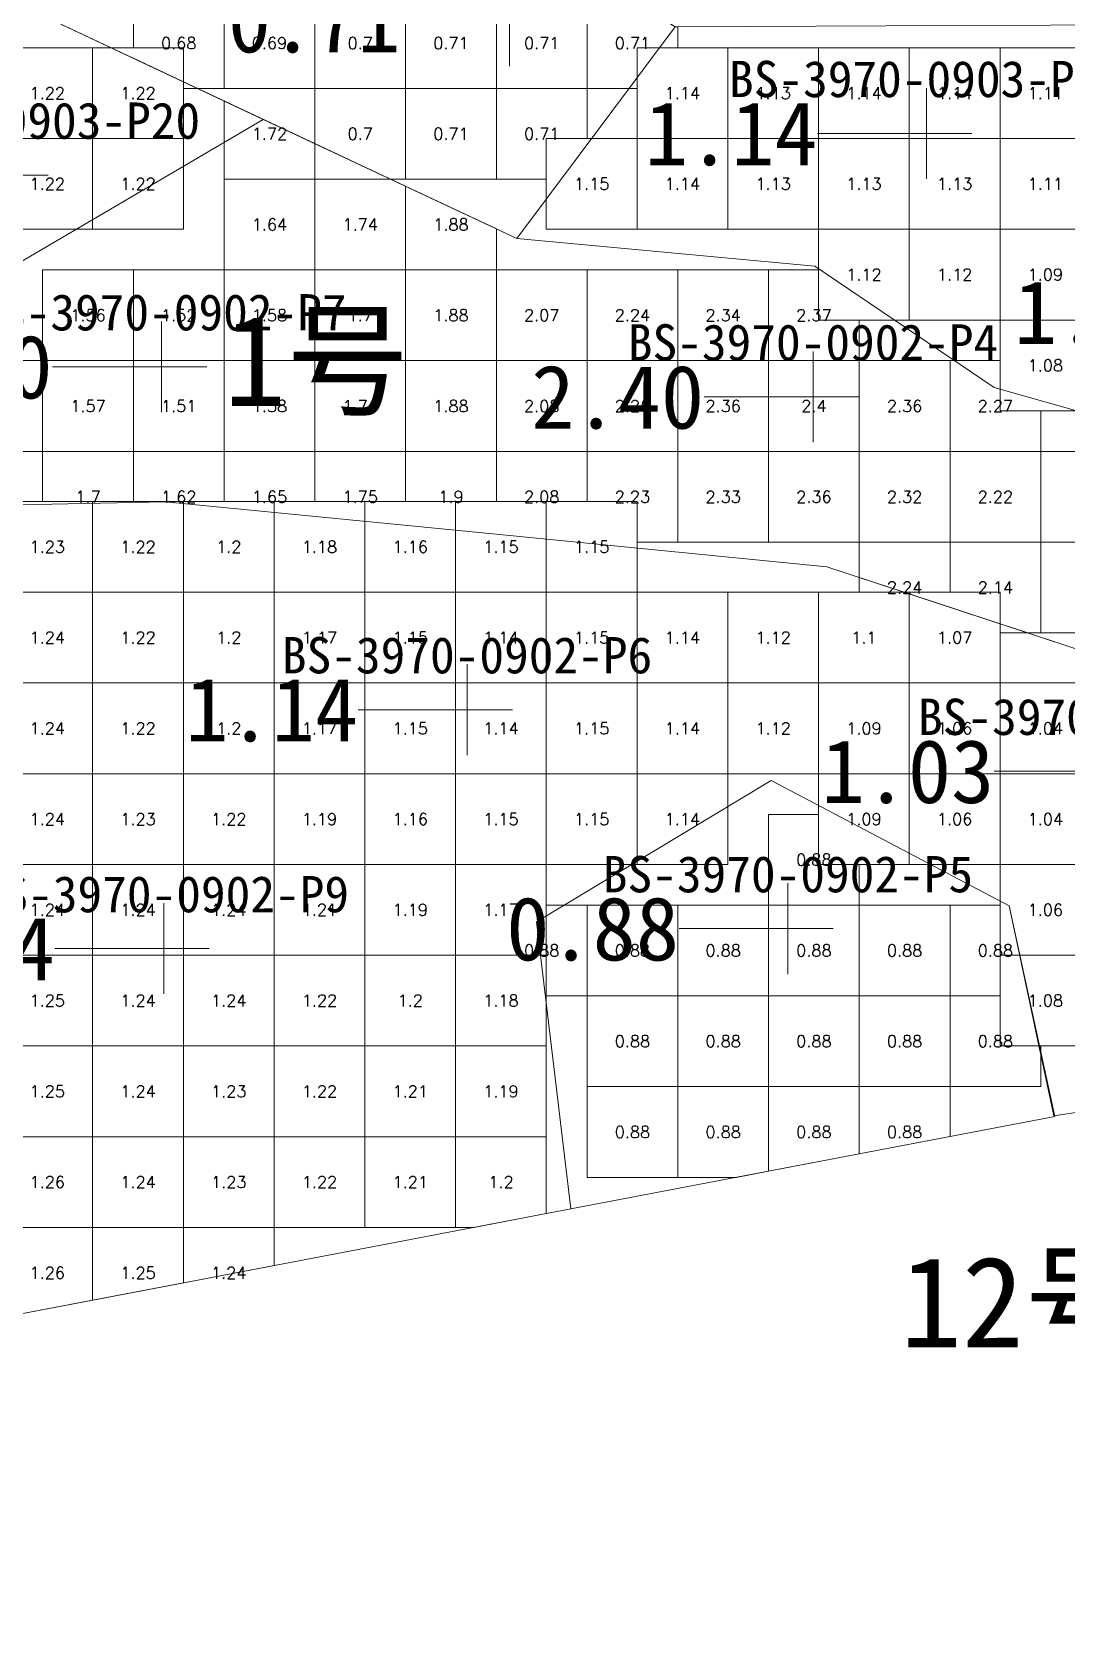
# Model space of a CAD drawing. Header units: inches. Extents: x 469880 to 469993, y 4349688 to 4349759.
# Drawn here: x 469963.23 to 469974.62, y 4349698.91 to 4349716.55 of the extents above; entities that cross this region are included whole.
import ezdxf
from ezdxf.enums import TextEntityAlignment as Align

# ---------------------------------------------------------------- set-up
doc = ezdxf.new("R2010")
doc.units = ezdxf.units.IN
doc.header["$MEASUREMENT"] = 0
for name, color, linetype, lineweight in [('孔口文字', 7, 'Continuous', 0), ('点', 7, 'Continuous', 0), ('爆区方格网', 7, 'Continuous', 0), ('线条', 7, 'Continuous', 0), ('钻孔', 7, 'Continuous', 0)]:
    doc.layers.add(name, color=color, linetype=linetype, lineweight=lineweight)
doc.styles.add('3dmine_textStyle_1', font='txt.shx', dxfattribs={"height": 1, "bigfont": 'gbcbig.shx'})
doc.styles.add('3dmine_textStyle_2', font='宋体.ttf', dxfattribs={"height": 1})
doc.styles.add('3dmine_textStyle_3', font='simsunb.ttf', dxfattribs={"height": 1})

msp = doc.modelspace()

# ---------------------------------------------------------------- hatches: boundary and pattern name
at = {"layer": '钻孔', "linetype": 'Continuous', "lineweight": 0, "true_color": 0x0000ff, "extrusion": (0, 1, 0)}
for points in [[(-469974.085, 3960.43), (-469973.085, 3960.43), (-469973.085, 3971.43), (-469974.085, 3971.43)], [(-469963.903, 3960.316), (-469962.903, 3960.316), (-469962.903, 3971.316), (-469963.903, 3971.316)], [(-469969.021, 3960.009), (-469968.021, 3960.009), (-469968.021, 3971.009), (-469969.021, 3971.009)], [(-469965.68, 3959.666), (-469964.68, 3959.666), (-469964.68, 3970.666), (-469965.68, 3970.666)]]:
    msp.add_hatch(color=5, dxfattribs=at).paths.add_polyline_path(points, flags=0)
at = {"layer": '钻孔', "linetype": 'Continuous', "lineweight": 0, "true_color": 0xff0000, "extrusion": (0, 1, 0)}
for points in [[(-469965.653, 3960.254), (-469964.653, 3960.254), (-469964.653, 3971.254), (-469965.653, 3971.254)], [(-469972.834, 3960.058), (-469971.834, 3960.058), (-469971.834, 3971.058), (-469972.834, 3971.058)]]:
    msp.add_hatch(color=1, dxfattribs=at).paths.add_polyline_path(points, flags=0)
at = {"layer": '钻孔', "linetype": 'Continuous', "lineweight": 0, "true_color": 0x00ffff, "extrusion": (0, 1, 0)}
msp.add_hatch(color=4, dxfattribs=at).paths.add_polyline_path([(-469972.558, 3959.982), (-469971.558, 3959.982), (-469971.558, 3970.982), (-469972.558, 3970.982)], flags=0)

# ---------------------------------------------------------------- linework, layer by layer
at = {"color": 4, "linetype": 'Continuous', "lineweight": 0, "true_color": 0x00ffff, "elevation": 1985.963}
msp.add_lwpolyline([(469973.153, 4349732.408), (469971.088, 4349729.409), (469971.519, 4349727.776), (469968.46, 4349724.612), (469968.636, 4349720.901), (469967.605, 4349718.34), (469970.314, 4349716.603), (469968.57, 4349714.27), (469962.982, 4349716.896), (469960.598, 4349716.278), (469958.095, 4349713.746), (469954.885, 4349715.336), (469951.689, 4349718.375), (469955.859, 4349723.342), (469957.853, 4349725.735), (469962.88, 4349731.064), (469965.889, 4349733.504), (469971.06, 4349734.297), (469973.153, 4349732.408)], dxfattribs=at)
at = {"color": 5, "linetype": 'Continuous', "lineweight": 0, "true_color": 0x0000ff}
for points in [[(469980.586, 4349704.045), (469982.742, 4349711.814), (469985.743, 4349718.671), (469986.901, 4349723.615), (469987.134, 4349724.617), (469983.959, 4349724.624), (469980.891, 4349722.864), (469978.637, 4349717.803), (469976.513, 4349716.629), (469973.414, 4349716.616), (469970.314, 4349716.603), (469968.57, 4349714.27), (469971.854, 4349713.965), (469973.831, 4349712.629), (469977.739, 4349711.524), (469979.727, 4349709.945), (469977.838, 4349707.792), (469974.945, 4349709.68), (469971.985, 4349710.652), (469968.341, 4349711.011), (469964.697, 4349711.369), (469963.086, 4349711.336)], [(469961.738, 4349713.214), (469965.776, 4349715.583), (469962.982, 4349716.896)], [(469943.125, 4349698.914), (469948.312, 4349700.172), (469951.744, 4349700.54), (469955.176, 4349700.908), (469960.076, 4349701.843), (469964.977, 4349702.777), (469969.164, 4349703.576), (469968.785, 4349706.741), (469971.373, 4349708.298), (469973.996, 4349706.916), (469974.487, 4349704.601), (469974.777, 4349704.646), (469980.586, 4349704.045)]]:
    msp.add_lwpolyline(points, dxfattribs=at)
at = {"color": 7, "linetype": 'Continuous', "lineweight": 0, "elevation": 1985.963}
msp.add_lwpolyline([(469965.776, 4349715.583), (469961.738, 4349713.214), (469958.801, 4349711.094), (469961.253, 4349709.481), (469963.086, 4349711.336), (469964.697, 4349711.369), (469968.341, 4349711.011), (469971.985, 4349710.652), (469973.465, 4349710.166), (469974.945, 4349709.68), (469976.392, 4349708.736), (469977.838, 4349707.792), (469979.727, 4349709.945), (469977.739, 4349711.524), (469973.831, 4349712.629), (469971.854, 4349713.965), (469968.57, 4349714.27), (469965.776, 4349715.583), (469965.776, 4349715.583)], dxfattribs=at)
at = {"color": 4, "linetype": 'Continuous', "lineweight": 0, "true_color": 0x00ffff}
msp.add_lwpolyline([(469973.996, 4349706.916), (469971.373, 4349708.298), (469968.785, 4349706.741), (469969.164, 4349703.576), (469974.5, 4349704.594), (469973.996, 4349706.916), (469973.996, 4349706.916)], dxfattribs=at)
at = {"layer": '点', "color": 138, "linetype": 'Continuous', "lineweight": 0, "true_color": 0x004c4c}
for points, elevation in [([(469968.489, 4349716.171), (469968.489, 4349717.171)], 3971.6), ([(469973.085, 4349714.928), (469973.085, 4349715.928)], 3971.43), ([(469973.585, 4349715.428), (469972.585, 4349715.428)], 3971.43), ([(469963.403, 4349714.969), (469962.403, 4349714.969)], 3971.316), ([(469964.653, 4349712.357), (469964.653, 4349713.357)], 3971.254), ([(469971.834, 4349712.025), (469971.834, 4349713.025)], 3971.058), ([(469965.153, 4349712.857), (469964.153, 4349712.857)], 3971.254), ([(469972.334, 4349712.525), (469971.334, 4349712.525)], 3971.058), ([(469968.021, 4349708.578), (469968.021, 4349709.578)], 3971.009), ([(469968.521, 4349709.078), (469967.521, 4349709.078)], 3971.009), ([(469975.532, 4349708.399), (469974.532, 4349708.399)], 3970.969), ([(469971.558, 4349706.165), (469971.558, 4349707.165)], 3970.982), ([(469964.68, 4349705.945), (469964.68, 4349706.945)], 3970.666), ([(469972.058, 4349706.665), (469971.058, 4349706.665)], 3970.982), ([(469965.18, 4349706.445), (469964.18, 4349706.445)], 3970.666)]:
    msp.add_lwpolyline(points, dxfattribs=dict(at, elevation=elevation))
at = {"layer": '爆区方格网', "color": 4, "linetype": 'Continuous', "lineweight": 0, "true_color": 0x00ffff}
for points, elevation in [([(469965.344, 4349715.924), (469965.051, 4349715.924), (469964.895, 4349715.997), (469964.895, 4349715.997), (469964.344, 4349716.256), (469964.344, 4349716.256), (469964.895, 4349715.997), (469964.895, 4349716.372), (469964.344, 4349716.372), (469964.344, 4349716.924), (469965.344, 4349716.924), (469965.344, 4349715.924)], 3971.501), ([(469966.344, 4349715.924), (469965.344, 4349715.924), (469965.344, 4349716.924), (469966.344, 4349716.924), (469966.344, 4349715.924)], 3971.501), ([(469967.344, 4349715.924), (469966.344, 4349715.924), (469966.344, 4349716.924), (469967.344, 4349716.924), (469967.344, 4349715.924)], 3971.501), ([(469968.344, 4349715.924), (469967.344, 4349715.924), (469967.344, 4349716.924), (469968.344, 4349716.924), (469968.344, 4349715.924)], 3971.501), ([(469969.344, 4349715.924), (469968.344, 4349715.924), (469968.344, 4349716.924), (469969.344, 4349716.924), (469969.344, 4349715.924)], 3971.501), ([(469970.314, 4349716.603), (469970.344, 4349716.603), (469970.344, 4349716.372), (469969.895, 4349716.372), (469969.895, 4349715.924), (469969.344, 4349715.924), (469969.344, 4349716.924), (469969.813, 4349716.924), (469970.314, 4349716.603)], 3971.501), ([(469964.895, 4349715.997), (469964.895, 4349715.997), (469964.895, 4349715.997), (469964.895, 4349715.997)], 3971.501), ([(469965.051, 4349715.924), (469964.895, 4349715.924), (469964.895, 4349715.997), (469965.051, 4349715.924)], 3971.501), ([(469967.344, 4349714.924), (469967.178, 4349714.924), (469966.344, 4349715.316), (469966.344, 4349715.924), (469967.344, 4349715.924), (469967.344, 4349714.924)], 3971.501), ([(469968.344, 4349714.924), (469967.344, 4349714.924), (469967.344, 4349715.924), (469968.344, 4349715.924), (469968.344, 4349714.924)], 3971.501), ([(469969.344, 4349715.372), (469968.895, 4349715.372), (469968.895, 4349714.924), (469968.344, 4349714.924), (469968.344, 4349715.924), (469969.344, 4349715.924), (469969.344, 4349715.372)], 3971.501), ([(469967.178, 4349714.924), (469966.344, 4349714.924), (469966.344, 4349715.316), (469967.178, 4349714.924)], 3971.501), ([(469971.895, 4349707.372), (469972.344, 4349707.372), (469972.344, 4349706.924), (469971.344, 4349706.924), (469971.344, 4349707.924), (469971.895, 4349707.924), (469971.895, 4349707.372)], 3970.982), ([(469969.344, 4349705.924), (469968.895, 4349705.924), (469968.895, 4349706.372), (469968.895, 4349706.924), (469969.344, 4349706.924), (469969.344, 4349705.924)], 3970.982), ([(469970.344, 4349705.924), (469969.344, 4349705.924), (469969.344, 4349706.924), (469970.344, 4349706.924), (469970.344, 4349705.924)], 3970.982), ([(469971.344, 4349705.924), (469970.344, 4349705.924), (469970.344, 4349706.924), (469971.344, 4349706.924), (469971.344, 4349705.924)], 3970.982), ([(469972.344, 4349705.924), (469971.344, 4349705.924), (469971.344, 4349706.924), (469972.344, 4349706.924), (469972.344, 4349705.924)], 3970.982), ([(469973.344, 4349705.924), (469972.344, 4349705.924), (469972.344, 4349706.924), (469973.344, 4349706.924), (469973.344, 4349705.924)], 3970.982), ([(469973.895, 4349706.372), (469973.895, 4349705.924), (469973.344, 4349705.924), (469973.344, 4349706.924), (469973.895, 4349706.924), (469973.895, 4349706.372)], 3970.982), ([(469970.344, 4349704.924), (469969.344, 4349704.924), (469969.344, 4349705.924), (469970.344, 4349705.924), (469970.344, 4349704.924)], 3970.982), ([(469971.344, 4349704.924), (469970.344, 4349704.924), (469970.344, 4349705.924), (469971.344, 4349705.924), (469971.344, 4349704.924)], 3970.982), ([(469972.344, 4349704.924), (469971.344, 4349704.924), (469971.344, 4349705.924), (469972.344, 4349705.924), (469972.344, 4349704.924)], 3970.982), ([(469973.344, 4349704.924), (469972.344, 4349704.924), (469972.344, 4349705.924), (469973.344, 4349705.924), (469973.344, 4349704.924)], 3970.982), ([(469973.895, 4349705.372), (469974.324, 4349705.372), (469974.344, 4349705.275), (469974.344, 4349704.924), (469973.344, 4349704.924), (469973.344, 4349705.924), (469973.895, 4349705.924), (469973.895, 4349705.372)], 3970.982), ([(469974.344, 4349705.312), (469974.331, 4349705.372), (469974.344, 4349705.372), (469974.344, 4349705.312)], 3970.982), ([(469970.344, 4349703.924), (469969.344, 4349703.924), (469969.344, 4349704.924), (469970.344, 4349704.924), (469970.344, 4349703.924)], 3970.982), ([(469971.344, 4349703.992), (469970.988, 4349703.924), (469970.344, 4349703.924), (469970.344, 4349704.924), (469971.344, 4349704.924), (469971.344, 4349703.992)], 3970.982), ([(469972.344, 4349704.182), (469971.344, 4349703.992), (469971.344, 4349704.924), (469972.344, 4349704.924), (469972.344, 4349704.182)], 3970.982), ([(469973.344, 4349704.373), (469972.344, 4349704.182), (469972.344, 4349704.924), (469973.344, 4349704.924), (469973.344, 4349704.373)], 3970.982)]:
    msp.add_lwpolyline(points, dxfattribs=dict(at, elevation=elevation))
at = {"layer": '爆区方格网', "color": 5, "linetype": 'Continuous', "lineweight": 0, "true_color": 0x0000ff, "elevation": 3971.284}
for points in [[(469963.895, 4349715.372), (469962.895, 4349715.372), (469962.895, 4349716.372), (469963.895, 4349716.372), (469963.895, 4349715.372)], [(469964.895, 4349715.997), (469964.895, 4349715.372), (469963.895, 4349715.372), (469963.895, 4349716.372), (469964.098, 4349716.372), (469964.895, 4349715.997)], [(469964.895, 4349715.997), (469964.098, 4349716.372), (469964.895, 4349716.372), (469964.895, 4349715.997)], [(469970.895, 4349715.372), (469969.895, 4349715.372), (469969.895, 4349716.372), (469970.895, 4349716.372), (469970.895, 4349715.372)], [(469971.895, 4349715.372), (469970.895, 4349715.372), (469970.895, 4349716.372), (469971.895, 4349716.372), (469971.895, 4349715.372)], [(469972.895, 4349715.372), (469971.895, 4349715.372), (469971.895, 4349716.372), (469972.895, 4349716.372), (469972.895, 4349715.372)], [(469973.895, 4349715.372), (469972.895, 4349715.372), (469972.895, 4349716.372), (469973.895, 4349716.372), (469973.895, 4349715.372)], [(469974.895, 4349715.372), (469973.895, 4349715.372), (469973.895, 4349716.372), (469974.895, 4349716.372), (469974.895, 4349715.372)], [(469963.895, 4349714.372), (469962.895, 4349714.372), (469962.895, 4349715.372), (469963.895, 4349715.372), (469963.895, 4349714.372)], [(469964.895, 4349714.372), (469963.895, 4349714.372), (469963.895, 4349715.372), (469964.895, 4349715.372), (469964.895, 4349714.372)], [(469969.895, 4349714.372), (469968.895, 4349714.372), (469968.895, 4349715.372), (469969.895, 4349715.372), (469969.895, 4349714.372)], [(469970.895, 4349714.372), (469969.895, 4349714.372), (469969.895, 4349715.372), (469970.895, 4349715.372), (469970.895, 4349714.372)], [(469971.895, 4349714.372), (469970.895, 4349714.372), (469970.895, 4349715.372), (469971.895, 4349715.372), (469971.895, 4349714.372)], [(469972.895, 4349714.372), (469971.895, 4349714.372), (469971.895, 4349715.372), (469972.895, 4349715.372), (469972.895, 4349714.372)], [(469973.895, 4349714.372), (469972.895, 4349714.372), (469972.895, 4349715.372), (469973.895, 4349715.372), (469973.895, 4349714.372)], [(469974.895, 4349714.372), (469973.895, 4349714.372), (469973.895, 4349715.372), (469974.895, 4349715.372), (469974.895, 4349714.372)], [(469972.895, 4349713.372), (469971.895, 4349713.372), (469971.895, 4349714.372), (469972.895, 4349714.372), (469972.895, 4349713.372)], [(469973.895, 4349713.372), (469972.895, 4349713.372), (469972.895, 4349714.372), (469973.895, 4349714.372), (469973.895, 4349713.372)], [(469974.895, 4349713.372), (469973.895, 4349713.372), (469973.895, 4349714.372), (469974.895, 4349714.372), (469974.895, 4349713.372)], [(469974.895, 4349712.372), (469973.895, 4349712.372), (469973.895, 4349713.372), (469974.895, 4349713.372), (469974.895, 4349712.372)], [(469963.895, 4349710.372), (469962.895, 4349710.372), (469962.895, 4349711.372), (469963.895, 4349711.372), (469963.895, 4349710.372)], [(469964.895, 4349710.372), (469963.895, 4349710.372), (469963.895, 4349711.372), (469964.895, 4349711.372), (469964.895, 4349710.372)], [(469965.895, 4349710.372), (469964.895, 4349710.372), (469964.895, 4349711.372), (469965.895, 4349711.372), (469965.895, 4349710.372)], [(469966.895, 4349710.372), (469965.895, 4349710.372), (469965.895, 4349711.372), (469966.895, 4349711.372), (469966.895, 4349710.372)], [(469967.895, 4349710.372), (469966.895, 4349710.372), (469966.895, 4349711.372), (469967.895, 4349711.372), (469967.895, 4349710.372)], [(469968.895, 4349710.372), (469967.895, 4349710.372), (469967.895, 4349711.372), (469968.895, 4349711.372), (469968.895, 4349710.372)], [(469969.895, 4349710.372), (469968.895, 4349710.372), (469968.895, 4349711.372), (469969.895, 4349711.372), (469969.895, 4349710.372)], [(469963.895, 4349709.372), (469962.895, 4349709.372), (469962.895, 4349710.372), (469963.895, 4349710.372), (469963.895, 4349709.372)], [(469964.895, 4349709.372), (469963.895, 4349709.372), (469963.895, 4349710.372), (469964.895, 4349710.372), (469964.895, 4349709.372)], [(469965.895, 4349709.372), (469964.895, 4349709.372), (469964.895, 4349710.372), (469965.895, 4349710.372), (469965.895, 4349709.372)], [(469966.895, 4349709.372), (469965.895, 4349709.372), (469965.895, 4349710.372), (469966.895, 4349710.372), (469966.895, 4349709.372)], [(469967.895, 4349709.372), (469966.895, 4349709.372), (469966.895, 4349710.372), (469967.895, 4349710.372), (469967.895, 4349709.372)], [(469968.895, 4349709.372), (469967.895, 4349709.372), (469967.895, 4349710.372), (469968.895, 4349710.372), (469968.895, 4349709.372)], [(469969.895, 4349709.372), (469968.895, 4349709.372), (469968.895, 4349710.372), (469969.895, 4349710.372), (469969.895, 4349709.372)], [(469970.895, 4349709.372), (469969.895, 4349709.372), (469969.895, 4349710.372), (469970.895, 4349710.372), (469970.895, 4349709.372)], [(469971.895, 4349709.372), (469970.895, 4349709.372), (469970.895, 4349710.372), (469971.895, 4349710.372), (469971.895, 4349709.372)], [(469972.895, 4349710.353), (469972.895, 4349709.372), (469971.895, 4349709.372), (469971.895, 4349710.372), (469972.838, 4349710.372), (469972.895, 4349710.353)], [(469972.895, 4349710.353), (469972.838, 4349710.372), (469972.895, 4349710.372), (469972.895, 4349710.353)], [(469973.895, 4349710.025), (469972.895, 4349710.353), (469972.895, 4349710.372), (469973.895, 4349710.372), (469973.895, 4349710.025)], [(469973.465, 4349710.166), (469973.895, 4349710.025), (469973.895, 4349709.372), (469972.895, 4349709.372), (469972.895, 4349710.353), (469973.465, 4349710.166)], [(469963.895, 4349708.372), (469962.895, 4349708.372), (469962.895, 4349709.372), (469963.895, 4349709.372), (469963.895, 4349708.372)], [(469964.895, 4349708.372), (469963.895, 4349708.372), (469963.895, 4349709.372), (469964.895, 4349709.372), (469964.895, 4349708.372)], [(469965.895, 4349708.372), (469964.895, 4349708.372), (469964.895, 4349709.372), (469965.895, 4349709.372), (469965.895, 4349708.372)], [(469966.895, 4349708.372), (469965.895, 4349708.372), (469965.895, 4349709.372), (469966.895, 4349709.372), (469966.895, 4349708.372)], [(469967.895, 4349708.372), (469966.895, 4349708.372), (469966.895, 4349709.372), (469967.895, 4349709.372), (469967.895, 4349708.372)], [(469968.895, 4349708.372), (469967.895, 4349708.372), (469967.895, 4349709.372), (469968.895, 4349709.372), (469968.895, 4349708.372)], [(469969.895, 4349708.372), (469968.895, 4349708.372), (469968.895, 4349709.372), (469969.895, 4349709.372), (469969.895, 4349708.372)], [(469970.895, 4349708.372), (469969.895, 4349708.372), (469969.895, 4349709.372), (469970.895, 4349709.372), (469970.895, 4349708.372)], [(469971.895, 4349708.372), (469970.895, 4349708.372), (469970.895, 4349709.372), (469971.895, 4349709.372), (469971.895, 4349708.372)], [(469972.895, 4349708.372), (469971.895, 4349708.372), (469971.895, 4349709.372), (469972.895, 4349709.372), (469972.895, 4349708.372)], [(469973.895, 4349708.372), (469972.895, 4349708.372), (469972.895, 4349709.372), (469973.895, 4349709.372), (469973.895, 4349708.372)], [(469974.895, 4349708.372), (469973.895, 4349708.372), (469973.895, 4349709.372), (469974.895, 4349709.372), (469974.895, 4349708.372)], [(469963.895, 4349707.372), (469962.895, 4349707.372), (469962.895, 4349708.372), (469963.895, 4349708.372), (469963.895, 4349707.372)], [(469964.895, 4349707.372), (469963.895, 4349707.372), (469963.895, 4349708.372), (469964.895, 4349708.372), (469964.895, 4349707.372)], [(469965.895, 4349707.372), (469964.895, 4349707.372), (469964.895, 4349708.372), (469965.895, 4349708.372), (469965.895, 4349707.372)], [(469966.895, 4349707.372), (469965.895, 4349707.372), (469965.895, 4349708.372), (469966.895, 4349708.372), (469966.895, 4349707.372)], [(469967.895, 4349707.372), (469966.895, 4349707.372), (469966.895, 4349708.372), (469967.895, 4349708.372), (469967.895, 4349707.372)], [(469968.895, 4349707.372), (469967.895, 4349707.372), (469967.895, 4349708.372), (469968.895, 4349708.372), (469968.895, 4349707.372)], [(469969.895, 4349707.372), (469968.895, 4349707.372), (469968.895, 4349708.372), (469969.895, 4349708.372), (469969.895, 4349707.372)], [(469970.895, 4349707.372), (469969.895, 4349707.372), (469969.895, 4349708.372), (469970.895, 4349708.372), (469970.895, 4349707.372)], [(469972.895, 4349707.372), (469971.895, 4349707.372), (469971.895, 4349708.372), (469972.895, 4349708.372), (469972.895, 4349707.372)], [(469973.895, 4349707.372), (469972.895, 4349707.372), (469972.895, 4349708.372), (469973.895, 4349708.372), (469973.895, 4349707.372)], [(469974.895, 4349707.372), (469973.895, 4349707.372), (469973.895, 4349708.372), (469974.895, 4349708.372), (469974.895, 4349707.372)], [(469963.895, 4349706.372), (469962.895, 4349706.372), (469962.895, 4349707.372), (469963.895, 4349707.372), (469963.895, 4349706.372)], [(469964.895, 4349706.372), (469963.895, 4349706.372), (469963.895, 4349707.372), (469964.895, 4349707.372), (469964.895, 4349706.372)], [(469965.895, 4349706.372), (469964.895, 4349706.372), (469964.895, 4349707.372), (469965.895, 4349707.372), (469965.895, 4349706.372)], [(469966.895, 4349706.372), (469965.895, 4349706.372), (469965.895, 4349707.372), (469966.895, 4349707.372), (469966.895, 4349706.372)], [(469967.895, 4349706.372), (469966.895, 4349706.372), (469966.895, 4349707.372), (469967.895, 4349707.372), (469967.895, 4349706.372)], [(469968.895, 4349706.372), (469967.895, 4349706.372), (469967.895, 4349707.372), (469968.895, 4349707.372), (469968.895, 4349706.372)], [(469974.895, 4349706.372), (469974.114, 4349706.372), (469973.996, 4349706.916), (469974.112, 4349706.372), (469973.895, 4349706.372), (469973.895, 4349707.372), (469974.895, 4349707.372), (469974.895, 4349706.372)], [(469963.895, 4349705.372), (469962.895, 4349705.372), (469962.895, 4349706.372), (469963.895, 4349706.372), (469963.895, 4349705.372)], [(469964.895, 4349705.372), (469963.895, 4349705.372), (469963.895, 4349706.372), (469964.895, 4349706.372), (469964.895, 4349705.372)], [(469965.895, 4349705.372), (469964.895, 4349705.372), (469964.895, 4349706.372), (469965.895, 4349706.372), (469965.895, 4349705.372)], [(469966.895, 4349705.372), (469965.895, 4349705.372), (469965.895, 4349706.372), (469966.895, 4349706.372), (469966.895, 4349705.372)], [(469967.895, 4349705.372), (469966.895, 4349705.372), (469966.895, 4349706.372), (469967.895, 4349706.372), (469967.895, 4349705.372)], [(469968.895, 4349705.372), (469967.895, 4349705.372), (469967.895, 4349706.372), (469968.895, 4349706.372), (469968.895, 4349705.372)], [(469974.324, 4349705.372), (469973.895, 4349705.372), (469973.895, 4349706.372), (469974.112, 4349706.372), (469974.324, 4349705.372)], [(469974.895, 4349705.372), (469974.331, 4349705.372), (469974.114, 4349706.372), (469974.895, 4349706.372), (469974.895, 4349705.372)], [(469963.895, 4349704.372), (469962.895, 4349704.372), (469962.895, 4349705.372), (469963.895, 4349705.372), (469963.895, 4349704.372)], [(469964.895, 4349704.372), (469963.895, 4349704.372), (469963.895, 4349705.372), (469964.895, 4349705.372), (469964.895, 4349704.372)], [(469965.895, 4349704.372), (469964.895, 4349704.372), (469964.895, 4349705.372), (469965.895, 4349705.372), (469965.895, 4349704.372)], [(469966.895, 4349704.372), (469965.895, 4349704.372), (469965.895, 4349705.372), (469966.895, 4349705.372), (469966.895, 4349704.372)], [(469967.895, 4349704.372), (469966.895, 4349704.372), (469966.895, 4349705.372), (469967.895, 4349705.372), (469967.895, 4349704.372)], [(469968.895, 4349704.372), (469967.895, 4349704.372), (469967.895, 4349705.372), (469968.895, 4349705.372), (469968.895, 4349704.372)], [(469963.895, 4349703.372), (469962.895, 4349703.372), (469962.895, 4349704.372), (469963.895, 4349704.372), (469963.895, 4349703.372)], [(469964.895, 4349703.372), (469963.895, 4349703.372), (469963.895, 4349704.372), (469964.895, 4349704.372), (469964.895, 4349703.372)], [(469965.895, 4349703.372), (469964.895, 4349703.372), (469964.895, 4349704.372), (469965.895, 4349704.372), (469965.895, 4349703.372)], [(469966.895, 4349703.372), (469965.895, 4349703.372), (469965.895, 4349704.372), (469966.895, 4349704.372), (469966.895, 4349703.372)], [(469967.895, 4349703.372), (469966.895, 4349703.372), (469966.895, 4349704.372), (469967.895, 4349704.372), (469967.895, 4349703.372)], [(469968.895, 4349703.525), (469968.095, 4349703.372), (469967.895, 4349703.372), (469967.895, 4349704.372), (469968.895, 4349704.372), (469968.895, 4349703.525)], [(469963.895, 4349702.571), (469962.895, 4349702.38), (469962.895, 4349703.372), (469963.895, 4349703.372), (469963.895, 4349702.571)], [(469964.895, 4349702.762), (469963.895, 4349702.571), (469963.895, 4349703.372), (469964.895, 4349703.372), (469964.895, 4349702.762)], [(469965.895, 4349702.953), (469964.977, 4349702.777), (469964.895, 4349702.762), (469964.895, 4349703.372), (469965.895, 4349703.372), (469965.895, 4349702.953)]]:
    msp.add_lwpolyline(points, dxfattribs=at)
at = {"layer": '爆区方格网', "color": 1, "linetype": 'Continuous', "lineweight": 0, "true_color": 0xff0000, "elevation": 3971.086}
for points in [[(469965.776, 4349715.583), (469965.776, 4349715.583), (469966.344, 4349715.316), (469966.344, 4349714.924), (469965.344, 4349714.924), (469965.344, 4349715.786), (469965.776, 4349715.583)], [(469966.344, 4349713.924), (469965.344, 4349713.924), (469965.344, 4349714.924), (469966.344, 4349714.924), (469966.344, 4349713.924)], [(469967.344, 4349714.846), (469967.344, 4349713.924), (469966.344, 4349713.924), (469966.344, 4349714.924), (469967.178, 4349714.924), (469967.344, 4349714.846)], [(469968.344, 4349714.376), (469968.344, 4349713.924), (469967.344, 4349713.924), (469967.344, 4349714.846), (469968.344, 4349714.376)], [(469964.344, 4349712.924), (469963.344, 4349712.924), (469963.344, 4349713.924), (469964.344, 4349713.924), (469964.344, 4349712.924)], [(469965.344, 4349712.924), (469964.344, 4349712.924), (469964.344, 4349713.924), (469965.344, 4349713.924), (469965.344, 4349712.924)], [(469966.344, 4349712.924), (469965.344, 4349712.924), (469965.344, 4349713.924), (469966.344, 4349713.924), (469966.344, 4349712.924)], [(469967.344, 4349712.924), (469966.344, 4349712.924), (469966.344, 4349713.924), (469967.344, 4349713.924), (469967.344, 4349712.924)], [(469968.344, 4349712.924), (469967.344, 4349712.924), (469967.344, 4349713.924), (469968.344, 4349713.924), (469968.344, 4349712.924)], [(469969.344, 4349712.924), (469968.344, 4349712.924), (469968.344, 4349713.924), (469969.344, 4349713.924), (469969.344, 4349712.924)], [(469970.344, 4349712.924), (469969.344, 4349712.924), (469969.344, 4349713.924), (469970.344, 4349713.924), (469970.344, 4349712.924)], [(469971.344, 4349712.924), (469970.344, 4349712.924), (469970.344, 4349713.924), (469971.344, 4349713.924), (469971.344, 4349712.924)], [(469971.895, 4349713.372), (469972.344, 4349713.372), (469972.344, 4349712.924), (469971.344, 4349712.924), (469971.344, 4349713.924), (469971.895, 4349713.924), (469971.895, 4349713.372)], [(469963.344, 4349711.924), (469962.344, 4349711.924), (469962.344, 4349712.924), (469963.344, 4349712.924), (469963.344, 4349711.924)], [(469964.344, 4349711.924), (469963.344, 4349711.924), (469963.344, 4349712.924), (469964.344, 4349712.924), (469964.344, 4349711.924)], [(469965.344, 4349711.924), (469964.344, 4349711.924), (469964.344, 4349712.924), (469965.344, 4349712.924), (469965.344, 4349711.924)], [(469966.344, 4349711.924), (469965.344, 4349711.924), (469965.344, 4349712.924), (469966.344, 4349712.924), (469966.344, 4349711.924)], [(469967.344, 4349711.924), (469966.344, 4349711.924), (469966.344, 4349712.924), (469967.344, 4349712.924), (469967.344, 4349711.924)], [(469968.344, 4349711.924), (469967.344, 4349711.924), (469967.344, 4349712.924), (469968.344, 4349712.924), (469968.344, 4349711.924)], [(469969.344, 4349711.924), (469968.344, 4349711.924), (469968.344, 4349712.924), (469969.344, 4349712.924), (469969.344, 4349711.924)], [(469970.344, 4349711.924), (469969.344, 4349711.924), (469969.344, 4349712.924), (469970.344, 4349712.924), (469970.344, 4349711.924)], [(469971.344, 4349711.924), (469970.344, 4349711.924), (469970.344, 4349712.924), (469971.344, 4349712.924), (469971.344, 4349711.924)], [(469972.344, 4349711.924), (469971.344, 4349711.924), (469971.344, 4349712.924), (469972.344, 4349712.924), (469972.344, 4349711.924)], [(469973.344, 4349711.924), (469972.344, 4349711.924), (469972.344, 4349712.924), (469973.344, 4349712.924), (469973.344, 4349711.924)], [(469973.895, 4349712.372), (469974.344, 4349712.372), (469974.344, 4349711.924), (469973.344, 4349711.924), (469973.344, 4349712.924), (469973.895, 4349712.924), (469973.895, 4349712.372)], [(469963.344, 4349711.372), (469962.895, 4349711.372), (469962.895, 4349710.924), (469962.344, 4349710.924), (469962.344, 4349711.924), (469963.344, 4349711.924), (469963.344, 4349711.372)], [(469964.344, 4349711.372), (469963.344, 4349711.372), (469963.344, 4349711.924), (469964.344, 4349711.924), (469964.344, 4349711.372)], [(469965.344, 4349711.372), (469964.344, 4349711.372), (469964.344, 4349711.924), (469965.344, 4349711.924), (469965.344, 4349711.372)], [(469966.344, 4349711.372), (469965.344, 4349711.372), (469965.344, 4349711.924), (469966.344, 4349711.924), (469966.344, 4349711.372)], [(469967.344, 4349711.372), (469966.344, 4349711.372), (469966.344, 4349711.924), (469967.344, 4349711.924), (469967.344, 4349711.372)], [(469968.344, 4349711.372), (469967.344, 4349711.372), (469967.344, 4349711.924), (469968.344, 4349711.924), (469968.344, 4349711.372)], [(469969.344, 4349711.372), (469968.344, 4349711.372), (469968.344, 4349711.924), (469969.344, 4349711.924), (469969.344, 4349711.372)], [(469970.344, 4349710.924), (469969.895, 4349710.924), (469969.895, 4349711.372), (469969.344, 4349711.372), (469969.344, 4349711.924), (469970.344, 4349711.924), (469970.344, 4349710.924)], [(469971.344, 4349710.924), (469970.344, 4349710.924), (469970.344, 4349711.924), (469971.344, 4349711.924), (469971.344, 4349710.924)], [(469972.344, 4349710.924), (469971.344, 4349710.924), (469971.344, 4349711.924), (469972.344, 4349711.924), (469972.344, 4349710.924)], [(469973.344, 4349710.924), (469972.344, 4349710.924), (469972.344, 4349711.924), (469973.344, 4349711.924), (469973.344, 4349710.924)], [(469974.344, 4349710.924), (469973.344, 4349710.924), (469973.344, 4349711.924), (469974.344, 4349711.924), (469974.344, 4349710.924)], [(469975.344, 4349710.924), (469974.344, 4349710.924), (469974.344, 4349711.924), (469975.344, 4349711.924), (469975.344, 4349710.924)], [(469973.344, 4349710.372), (469972.895, 4349710.372), (469972.895, 4349710.353), (469972.895, 4349710.353), (469972.895, 4349710.353), (469972.895, 4349710.353), (469972.838, 4349710.372), (469972.895, 4349710.353), (469972.895, 4349710.372), (469972.838, 4349710.372), (469972.344, 4349710.534), (469972.344, 4349710.924), (469973.344, 4349710.924), (469973.344, 4349710.372)], [(469974.344, 4349709.924), (469974.202, 4349709.924), (469973.895, 4349710.025), (469973.895, 4349710.025), (469973.465, 4349710.166), (469973.465, 4349710.166), (469973.895, 4349710.025), (469973.895, 4349710.372), (469973.344, 4349710.372), (469973.344, 4349710.924), (469974.344, 4349710.924), (469974.344, 4349709.924)], [(469975.344, 4349709.924), (469974.344, 4349709.924), (469974.344, 4349710.924), (469975.344, 4349710.924), (469975.344, 4349709.924)], [(469972.838, 4349710.372), (469972.344, 4349710.372), (469972.344, 4349710.534), (469972.838, 4349710.372)], [(469973.895, 4349710.025), (469973.895, 4349710.025), (469973.895, 4349710.025), (469973.895, 4349710.025)], [(469974.202, 4349709.924), (469973.895, 4349709.924), (469973.895, 4349710.025), (469974.202, 4349709.924)]]:
    msp.add_lwpolyline(points, dxfattribs=at)
at = {"layer": '线条', "color": 138, "linetype": 'Continuous', "lineweight": 0, "true_color": 0x004c4c}
for points, elevation in [([(469973.085, 4349715.428), (469973.085, 4349715.428), (469973.085, 4349715.428)], 3971.43), ([(469964.653, 4349712.857), (469964.653, 4349712.857), (469964.653, 4349712.857)], 3971.254), ([(469971.834, 4349712.525), (469971.834, 4349712.525), (469971.834, 4349712.525)], 3971.058), ([(469968.021, 4349709.078), (469968.021, 4349709.078), (469968.021, 4349709.078)], 3971.009), ([(469971.558, 4349706.665), (469971.558, 4349706.665), (469971.558, 4349706.665)], 3970.982), ([(469964.68, 4349706.445), (469964.68, 4349706.445), (469964.68, 4349706.445)], 3970.666)]:
    msp.add_lwpolyline(points, dxfattribs=dict(at, elevation=elevation))
at = {"layer": '钻孔', "color": 5, "linetype": 'Continuous', "lineweight": 0, "true_color": 0x0000ff}
for points, elevation in [([(469973.085, 4349715.428), (469971.885, 4349715.428)], 3971.43), ([(469973.085, 4349715.428), (469971.885, 4349715.428)], 3960.43), ([(469968.021, 4349709.078), (469966.821, 4349709.078)], 3971.009), ([(469968.021, 4349709.078), (469966.821, 4349709.078)], 3960.009), ([(469975.032, 4349708.399), (469973.832, 4349708.399)], 3970.969), ([(469975.032, 4349708.399), (469973.832, 4349708.399)], 3959.969), ([(469964.68, 4349706.445), (469963.48, 4349706.445)], 3970.666), ([(469964.68, 4349706.445), (469963.48, 4349706.445)], 3959.666)]:
    msp.add_lwpolyline(points, dxfattribs=dict(at, elevation=elevation))
at = {"layer": '钻孔', "color": 1, "linetype": 'Continuous', "lineweight": 0, "true_color": 0xff0000}
for points, elevation in [([(469964.653, 4349712.857), (469963.453, 4349712.857)], 3971.254), ([(469964.653, 4349712.857), (469963.453, 4349712.857)], 3960.254), ([(469971.834, 4349712.525), (469970.634, 4349712.525)], 3971.058), ([(469971.834, 4349712.525), (469970.634, 4349712.525)], 3960.058)]:
    msp.add_lwpolyline(points, dxfattribs=dict(at, elevation=elevation))
at = {"layer": '钻孔', "color": 4, "linetype": 'Continuous', "lineweight": 0, "true_color": 0x00ffff}
for elevation in [3970.982, 3959.982]:
    msp.add_lwpolyline([(469971.558, 4349706.665), (469970.358, 4349706.665)], dxfattribs=dict(at, elevation=elevation))

# ---------------------------------------------------------------- texts
at = {"color": 4, "linetype": 'Continuous', "lineweight": 0, "true_color": 0x00ffff, "style": '3dmine_textStyle_1'}
for s, p in [('0.68', (469964.844, 4349716.424, 3971.501)), ('0.69', (469965.844, 4349716.424, 3971.501)), ('0.7', (469966.844, 4349716.424, 3971.501)), ('0.71', (469967.844, 4349716.424, 3971.501)), ('0.71', (469968.844, 4349716.424, 3971.501)), ('0.71', (469969.844, 4349716.424, 3971.501)), ('0.7', (469966.844, 4349715.424, 3971.501)), ('0.71', (469967.844, 4349715.424, 3971.501)), ('0.71', (469968.844, 4349715.424, 3971.501)), ('0.88', (469971.844, 4349707.424, 3970.982)), ('0.88', (469968.844, 4349706.424, 3970.982)), ('0.88', (469969.844, 4349706.424, 3970.982)), ('0.88', (469970.844, 4349706.424, 3970.982)), ('0.88', (469971.844, 4349706.424, 3970.982)), ('0.88', (469972.844, 4349706.424, 3970.982)), ('0.88', (469973.844, 4349706.424, 3970.982)), ('0.88', (469969.844, 4349705.424, 3970.982)), ('0.88', (469970.844, 4349705.424, 3970.982)), ('0.88', (469971.844, 4349705.424, 3970.982)), ('0.88', (469972.844, 4349705.424, 3970.982)), ('0.88', (469973.844, 4349705.424, 3970.982)), ('0.88', (469969.844, 4349704.424, 3970.982)), ('0.88', (469970.844, 4349704.424, 3970.982)), ('0.88', (469971.844, 4349704.424, 3970.982)), ('0.88', (469972.844, 4349704.424, 3970.982))]:
    msp.add_text(s, height=0.13, dxfattribs=at).set_placement(p, align=Align.MIDDLE_CENTER)
at = {"color": 5, "linetype": 'Continuous', "lineweight": 0, "true_color": 0x0000ff, "style": '3dmine_textStyle_1'}
for s, p in [('1.22', (469963.395, 4349715.872, 3971.284)), ('1.22', (469964.395, 4349715.872, 3971.284)), ('1.14', (469970.395, 4349715.872, 3971.284)), ('1.13', (469971.395, 4349715.872, 3971.284)), ('1.14', (469972.395, 4349715.872, 3971.284)), ('1.14', (469973.395, 4349715.872, 3971.284)), ('1.11', (469974.395, 4349715.872, 3971.284)), ('1.22', (469963.395, 4349714.872, 3971.284)), ('1.22', (469964.395, 4349714.872, 3971.284)), ('1.15', (469969.395, 4349714.872, 3971.284)), ('1.14', (469970.395, 4349714.872, 3971.284)), ('1.13', (469971.395, 4349714.872, 3971.284)), ('1.13', (469972.395, 4349714.872, 3971.284)), ('1.13', (469973.395, 4349714.872, 3971.284)), ('1.11', (469974.395, 4349714.872, 3971.284)), ('1.12', (469972.395, 4349713.872, 3971.284)), ('1.12', (469973.395, 4349713.872, 3971.284)), ('1.09', (469974.395, 4349713.872, 3971.284)), ('1.08', (469974.395, 4349712.872, 3971.284)), ('1.23', (469963.395, 4349710.872, 3971.284)), ('1.22', (469964.395, 4349710.872, 3971.284)), ('1.2', (469965.395, 4349710.872, 3971.284)), ('1.18', (469966.395, 4349710.872, 3971.284)), ('1.16', (469967.395, 4349710.872, 3971.284)), ('1.15', (469968.395, 4349710.872, 3971.284)), ('1.15', (469969.395, 4349710.872, 3971.284)), ('1.24', (469963.395, 4349709.872, 3971.284)), ('1.22', (469964.395, 4349709.872, 3971.284)), ('1.2', (469965.395, 4349709.872, 3971.284)), ('1.17', (469966.395, 4349709.872, 3971.284)), ('1.15', (469967.395, 4349709.872, 3971.284)), ('1.14', (469968.395, 4349709.872, 3971.284)), ('1.15', (469969.395, 4349709.872, 3971.284)), ('1.14', (469970.395, 4349709.872, 3971.284)), ('1.12', (469971.395, 4349709.872, 3971.284)), ('1.1', (469972.395, 4349709.872, 3971.284)), ('1.07', (469973.395, 4349709.872, 3971.284)), ('1.24', (469963.395, 4349708.872, 3971.284)), ('1.22', (469964.395, 4349708.872, 3971.284)), ('1.2', (469965.395, 4349708.872, 3971.284)), ('1.17', (469966.395, 4349708.872, 3971.284)), ('1.15', (469967.395, 4349708.872, 3971.284)), ('1.14', (469968.395, 4349708.872, 3971.284)), ('1.15', (469969.395, 4349708.872, 3971.284)), ('1.14', (469970.395, 4349708.872, 3971.284)), ('1.12', (469971.395, 4349708.872, 3971.284)), ('1.09', (469972.395, 4349708.872, 3971.284)), ('1.06', (469973.395, 4349708.872, 3971.284)), ('1.04', (469974.395, 4349708.872, 3971.284)), ('1.24', (469963.395, 4349707.872, 3971.284)), ('1.23', (469964.395, 4349707.872, 3971.284)), ('1.22', (469965.395, 4349707.872, 3971.284)), ('1.19', (469966.395, 4349707.872, 3971.284)), ('1.16', (469967.395, 4349707.872, 3971.284)), ('1.15', (469968.395, 4349707.872, 3971.284)), ('1.15', (469969.395, 4349707.872, 3971.284)), ('1.14', (469970.395, 4349707.872, 3971.284)), ('1.09', (469972.395, 4349707.872, 3971.284)), ('1.06', (469973.395, 4349707.872, 3971.284)), ('1.04', (469974.395, 4349707.872, 3971.284)), ('1.24', (469963.395, 4349706.872, 3971.284)), ('1.24', (469964.395, 4349706.872, 3971.284)), ('1.24', (469965.395, 4349706.872, 3971.284)), ('1.21', (469966.395, 4349706.872, 3971.284)), ('1.19', (469967.395, 4349706.872, 3971.284)), ('1.17', (469968.395, 4349706.872, 3971.284)), ('1.06', (469974.395, 4349706.872, 3971.284)), ('1.25', (469963.395, 4349705.872, 3971.284)), ('1.24', (469964.395, 4349705.872, 3971.284)), ('1.24', (469965.395, 4349705.872, 3971.284)), ('1.22', (469966.395, 4349705.872, 3971.284)), ('1.2', (469967.395, 4349705.872, 3971.284)), ('1.18', (469968.395, 4349705.872, 3971.284)), ('1.08', (469974.395, 4349705.872, 3971.284)), ('1.25', (469963.395, 4349704.872, 3971.284)), ('1.24', (469964.395, 4349704.872, 3971.284)), ('1.23', (469965.395, 4349704.872, 3971.284)), ('1.22', (469966.395, 4349704.872, 3971.284)), ('1.21', (469967.395, 4349704.872, 3971.284)), ('1.19', (469968.395, 4349704.872, 3971.284)), ('1.26', (469963.395, 4349703.872, 3971.284)), ('1.24', (469964.395, 4349703.872, 3971.284)), ('1.23', (469965.395, 4349703.872, 3971.284)), ('1.22', (469966.395, 4349703.872, 3971.284)), ('1.21', (469967.395, 4349703.872, 3971.284)), ('1.2', (469968.395, 4349703.872, 3971.284)), ('1.26', (469963.395, 4349702.872, 3971.284)), ('1.25', (469964.395, 4349702.872, 3971.284)), ('1.24', (469965.395, 4349702.872, 3971.284))]:
    msp.add_text(s, height=0.13, dxfattribs=at).set_placement(p, align=Align.MIDDLE_CENTER)
at = {"color": 1, "linetype": 'Continuous', "lineweight": 0, "true_color": 0xff0000, "style": '3dmine_textStyle_1'}
for s, p in [('1.72', (469965.844, 4349715.424, 3971.086)), ('1.64', (469965.844, 4349714.424, 3971.086)), ('1.74', (469966.844, 4349714.424, 3971.086)), ('1.88', (469967.844, 4349714.424, 3971.086)), ('1.56', (469963.844, 4349713.424, 3971.086)), ('1.52', (469964.844, 4349713.424, 3971.086)), ('1.58', (469965.844, 4349713.424, 3971.086)), ('1.7', (469966.844, 4349713.424, 3971.086)), ('1.88', (469967.844, 4349713.424, 3971.086)), ('2.07', (469968.844, 4349713.424, 3971.086)), ('2.24', (469969.844, 4349713.424, 3971.086)), ('2.34', (469970.844, 4349713.424, 3971.086)), ('2.37', (469971.844, 4349713.424, 3971.086)), ('1.57', (469963.844, 4349712.424, 3971.086)), ('1.51', (469964.844, 4349712.424, 3971.086)), ('1.58', (469965.844, 4349712.424, 3971.086)), ('1.71', (469966.844, 4349712.424, 3971.086)), ('1.88', (469967.844, 4349712.424, 3971.086)), ('2.08', (469968.844, 4349712.424, 3971.086)), ('2.26', (469969.844, 4349712.424, 3971.086)), ('2.36', (469970.844, 4349712.424, 3971.086)), ('2.4', (469971.844, 4349712.424, 3971.086)), ('2.36', (469972.844, 4349712.424, 3971.086)), ('2.27', (469973.844, 4349712.424, 3971.086)), ('1.7', (469963.844, 4349711.424, 3971.086)), ('1.62', (469964.844, 4349711.424, 3971.086)), ('1.65', (469965.844, 4349711.424, 3971.086)), ('1.75', (469966.844, 4349711.424, 3971.086)), ('1.9', (469967.844, 4349711.424, 3971.086)), ('2.08', (469968.844, 4349711.424, 3971.086)), ('2.23', (469969.844, 4349711.424, 3971.086)), ('2.33', (469970.844, 4349711.424, 3971.086)), ('2.36', (469971.844, 4349711.424, 3971.086)), ('2.32', (469972.844, 4349711.424, 3971.086)), ('2.22', (469973.844, 4349711.424, 3971.086)), ('2.24', (469972.844, 4349710.424, 3971.086)), ('2.14', (469973.844, 4349710.424, 3971.086))]:
    msp.add_text(s, height=0.13, dxfattribs=at).set_placement(p, align=Align.MIDDLE_CENTER)
at = {"color": 7, "linetype": 'Continuous', "lineweight": 0, "style": '3dmine_textStyle_2'}
for s, p in [('1号', (469965.344, 4349712.424, 3971.086)), ('12号', (469972.796, 4349702.051, 1985.963))]:
    msp.add_text(s, height=1, dxfattribs=at).set_placement(p)
at = {"layer": '孔口文字', "color": 138, "linetype": 'Continuous', "lineweight": 0, "true_color": 0x004c4c, "style": '3dmine_textStyle_3'}
for s, p in [('BS-3970-0903-P36', (469973.085, 4349715.828, 3971.43)), ('BS-3970-0903-P20', (469962.903, 4349715.369, 3971.316)), ('BS-3970-0902-P7', (469964.653, 4349713.257, 3971.254)), ('BS-3970-0902-P4', (469971.834, 4349712.925, 3971.058)), ('BS-3970-0902-P6', (469968.021, 4349709.478, 3971.009)), ('BS-3970-0902-P3', (469975.032, 4349708.799, 3970.969)), ('BS-3970-0902-P5', (469971.558, 4349707.065, 3970.982)), ('BS-3970-0902-P9', (469964.68, 4349706.845, 3970.666))]:
    msp.add_text(s, height=0.4, dxfattribs=at).set_placement(p, align=Align.CENTER)
at = {"layer": '钻孔', "color": 4, "linetype": 'Continuous', "lineweight": 0, "true_color": 0x00ffff, "style": '3dmine_textStyle_3'}
for s, p in [('0.71', (469967.289, 4349716.671, 3971.6)), ('0.88', (469970.358, 4349706.665, 3970.982))]:
    msp.add_text(s, height=0.7, dxfattribs=at).set_placement(p, align=Align.MIDDLE_RIGHT)
at = {"layer": '钻孔', "color": 5, "linetype": 'Continuous', "lineweight": 0, "true_color": 0x0000ff, "style": '3dmine_textStyle_3'}
for s, p in [('1.14', (469971.885, 4349715.428, 3971.43)), ('1.09', (469975.955, 4349713.457, 3970.935)), ('1.14', (469966.821, 4349709.078, 3971.009)), ('1.03', (469973.832, 4349708.399, 3970.969)), ('1.24', (469963.48, 4349706.445, 3970.666))]:
    msp.add_text(s, height=0.7, dxfattribs=at).set_placement(p, align=Align.MIDDLE_RIGHT)
at = {"layer": '钻孔', "color": 1, "linetype": 'Continuous', "lineweight": 0, "true_color": 0xff0000, "style": '3dmine_textStyle_3'}
for s, p in [('1.50', (469963.453, 4349712.857, 3971.254)), ('2.40', (469970.634, 4349712.525, 3971.058))]:
    msp.add_text(s, height=0.7, dxfattribs=at).set_placement(p, align=Align.MIDDLE_RIGHT)

doc.saveas('drawing.dxf')
